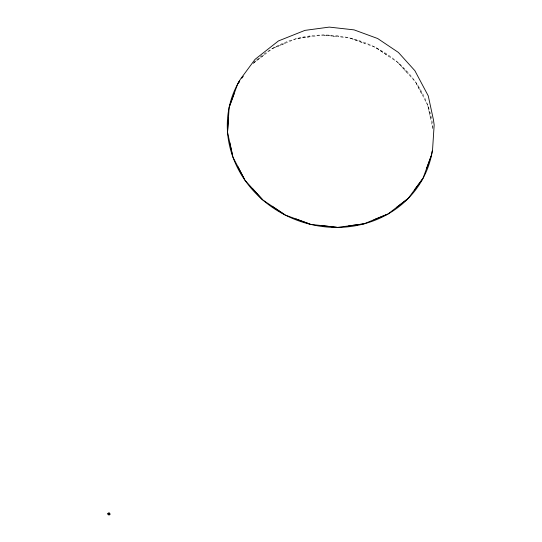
<?xml version="1.0" encoding="UTF-8"?>
<svg xmlns="http://www.w3.org/2000/svg" width="542" height="542" viewBox="0 0 542 542"><rect width="100%" height="100%" fill="white"/><g stroke="black" fill="none" stroke-linecap="round" stroke-linejoin="round"><path stroke-width="0.41" stroke-dasharray="2.71 2.03" d="M253.27 63.333L272.619 48.428L296.677 38.563L323.032 35.013L349.881 38.021L375.396 47.378L397.842 62.445L415.687 82.201L427.713 105.29L433.099 130.148M253.981 62.411L264.245 54.877M273.547 48.048L286.664 42.669M297.7 38.428L312.063 36.49M324.069 35.135L338.709 36.768M350.87 38.38L364.78 43.482M376.263 47.96L388.506 56.178M398.533 63.211L408.262 73.976M416.148 83.095L422.706 95.683M427.916 106.252L430.856 119.809M253.053 63.367A104.132 95.053 20.5 0 1 362.117 41.639A104.132 95.053 20.5 0 1 432.923 127.756"/><path stroke-width="0.81" d="M109.877 514.175L109.559 513.267M431.479 155.08L432.557 149.68L434.162 124.965L433.451 119.884L428.248 95.866L414.881 70.69L398.397 52.439L377.666 38.523L354.089 29.878L329.285 27.1L304.936 30.379L278.439 40.941L255.099 59.308L240.397 79.227L237.667 84.024L229.158 107.323L227.538 132.255L232.924 157.112L244.95 180.208L262.795 199.964L285.241 215.032L310.756 224.381L337.605 227.389L363.96 223.839L388.018 213.975L408.146 198.474L422.97 178.386L431.479 155.08L431.588 153.488M228.48 117.695L227.599 131.293M229.483 106.422L234.124 93.719M431.154 155.981L426.513 168.691M109.83 514.311C109.43 515.95 106.334 513.525 108.793 512.976A1.043 0.948 20.5 0 1 109.064 513.003L108.949 512.996M238.236 83.244L239.679 80.853M422.401 179.165L414.318 190.113M237.667 84.024L239.191 81.957M241.725 78.217L243.256 76.239M108.027 513.349L107.885 514.175M109.708 514.527L109.782 514.426A1.043 0.948 20.5 0 0 109.843 513.681L109.545 513.247A1.043 0.948 20.5 0 0 109.321 513.098L109.213 513.057M407.367 199.07L396.392 207.525M387.09 214.361L373.966 219.734M362.937 223.975L348.567 225.912M336.568 227.274L321.928 225.635M109.179 514.873L108.414 514.778M309.767 224.022L295.857 218.921M284.367 214.442L272.131 206.231M262.104 199.199L252.376 188.426M244.489 179.314L237.931 166.719M232.714 156.15L229.781 142.6M432.272 151.049A104.132 95.053 20.5 0 1 298.574 220.818A104.132 95.053 20.5 0 1 238.859 81.869"/></g></svg>
